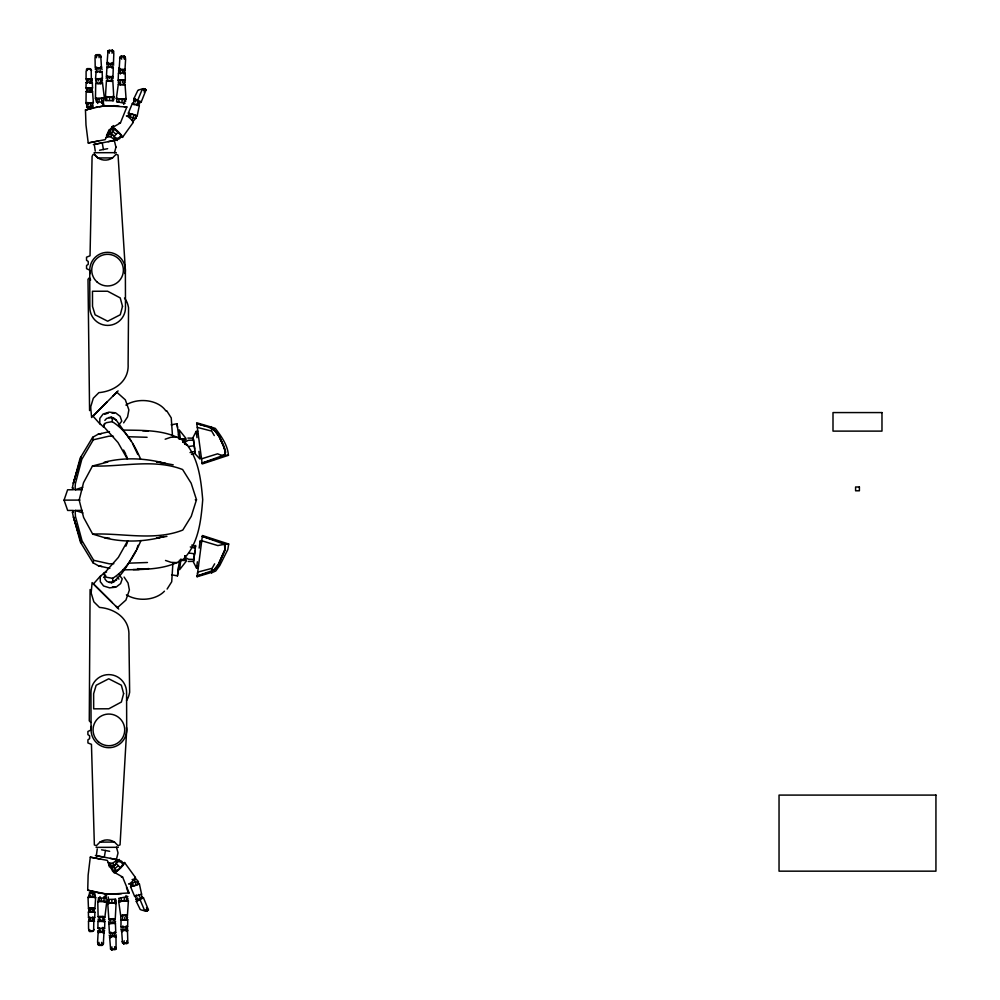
<?xml version="1.0" encoding="UTF-8"?>
<svg xmlns="http://www.w3.org/2000/svg" width="1000" height="1000" viewBox="0 0 1000 1000"><rect width="100%" height="100%" fill="white"/><g stroke="black" fill="none" stroke-linecap="round" stroke-linejoin="round"><path stroke-width="1.5" d="M91.175 78.675L92.163 78.875L86.088 79.037L86.1 71.225L87.4 68.612L90.1 68.662L91.575 70.65M96.037 101.075L96.05 98.387L103.6 98.125L103.9 100.8M98.963 942.337L99.025 945.387L102.088 945.413L103.588 942.962M120.688 917.225L120.975 919.812L122.487 919.875L124.838 919.862L124.85 917.288M120.938 928.913L121.713 930.975L125.125 930.337L125.138 928.15M99.45 928.312L97.912 928.213L97.963 921.263L104.838 921.475L104.6 928.388L103.287 928.388M110.988 80.175C116.762 80.75 104.625 81.55 107.15 80.25M124.288 59.188L124.2 56.062L121.175 56.037L119.562 58.412M121.075 919.7L120.913 926.862L127.662 926.812L127.725 919.712L126.2 919.575M91.388 79.138L91.15 69.362L86.425 69.275L87.3 70.562M103.088 933.175A3.837 0.7 2.6 0 0 104.075 933.062L103.075 932.113A3.837 0.7 2.6 0 0 98.15 932.075L97.587 942.062L97.925 944.513L99.025 945.387M90.288 857.175L107.25 860.375L112.725 871.4L122.587 877L129.125 892.925L107.688 894.3L87.713 890.175L88.138 875.125L90.288 857.175L96.613 858.312M112.8 80.388L113.775 97.075L111.388 97.375L105.412 97.062L106.463 80.363M87.025 88.112L86.025 88.088L86.112 82.475L92.325 82.4L92.537 88L91.625 88.05M101.088 82.713L102.487 82.812L104.375 97.925L100.8 98.625L95.45 98.588L95.725 83.275L97.188 82.912M107.075 63.163L108.025 50.812L112.362 50.125L113.5 51.025L113.812 53.525L113.475 63.412L112.788 63.625A3.837 0.825 2.3 0 1 107.762 63.438L107.075 63.163L107.775 62.362M113.475 63.412L112.812 62.55M109.338 53.137L109.237 50M127.9 898.337L127.85 901.137L119.25 901.237L118.95 898.487M118.963 68.4L120.087 69.5A3.837 0.812 3.4 0 0 124.987 69.538L125.6 59.413L125.288 56.925L124.2 56.062M138.4 881.637C127.613 882.537 128.8 889.212 138.35 884.275L138.4 881.637L135.887 878.763L132.075 879.587M103.975 932.337L103.287 944.562L97.925 944.513M124.213 940.763L123.725 943.9L122.1 941.525M122.05 102.137L122.125 99.3L125.538 98.763L125.612 101.562M99.05 57.7L99.525 54.65L101.05 57.088M106.775 99.875L106.85 97.175L105.463 96.838L105.3 99.588M94.9 912.1L88.4 912.05L88.513 917.663L94.725 917.7L94.9 912.1L94 912.05M108.775 67L106.95 66.975L106.438 76.475L112.963 76.75L113.287 67.237L112.613 67.175M119.162 69.25L119.963 56.887L125.288 56.925L124.4 58.45M116.188 900.413L116.025 903.125L114.637 902.788L114.725 900.125M147.3 910.913L147.95 909.35L148.438 909.963L147.3 910.913L145.725 911.162L141.137 909.9M91.538 91.075L92.525 91.263L93.375 102.737L86 103.05L86.137 91.412L87.963 91.075M98.263 80.962L98.35 78.787L102.413 78.562L102.137 71.662L100.825 71.662M119.675 80.3L118.2 80.188L118.45 73.088L125.213 73.1L125.312 80.2L123.787 80.337M99.987 896.55L99.1 901.462L101.337 901.4L101.438 898.737M172.887 563.4L171.713 581.763L167.113 589.075M110.2 65.788L110.288 63.6L113.15 63.1L113.688 65.2M109.637 78.562L109.712 76.675L106.912 76.438L106.15 78.312M127.688 540.75L118.35 557.413L104.262 573.312L105.037 579.288L107.1 581.55L111.638 582.788L112.75 581.987L112.638 578.337C126.237 569.875 134.863 555.013 140.925 540.575M134.075 114.9L132.25 120.487L133.138 121.325L135.912 118.138L136.037 115.588C126.475 110.638 125.538 117.45 136.2 118.212L136.137 115.575M82.1 489.75L75.05 489.775L75.35 483.812L81.8 459.35L93.338 439.787L92.662 437.3L98.112 434.263L109.462 431.613M120.075 80.062L120.325 84.75L123.812 84.8L124.325 80.15L118.562 80.125L118.287 82.725M113.413 919.812L115.213 919.6L116.1 902.9L110.113 902.65L107.737 903.413L108.875 919.65L110.688 919.837M124.838 919.862L126.737 919.762L126.875 917.237L125.512 914.975M112.025 53.238L112.362 50.125M97.975 70.2L98.112 68.012L101.388 67.463L102.088 69.7M118.8 101.85L118.975 99.1L116.938 98.713L116.662 101.463M126.025 915.788L127.438 915.288L128.387 900.888M90.312 909.038L94.875 908.838L95.662 897.362L88.012 897.225L88.488 908.725L89.362 908.962M106.2 899.237L105.913 901.912L104.113 901.612L103.95 896.675M88.162 80.975L88.3 79.225L91.475 79.013L92.013 80.662M126.737 919.762L127.587 917.062M122.863 925.9L123.075 930.55M86.7 89.7L87.425 92.062L90.1 92.025L90.1 87.987L87.15 88.05L86.562 89.75L87.15 88.05M91.225 592.263L92.1 582.612L118.725 609.075M140.688 459.25C134.55 444.85 125.838 430.025 112.188 421.65L112.275 418L111.15 417.212L106.625 418.462L104.825 420.412M90.638 107.513L90.588 103.038L87.05 102.775L86.438 104.663M88.4 105.025L88.588 103.075M136.562 894.925L135.3 896.038L137.175 901.15L135.863 899.388M98.35 78.787L96.688 78.8L96.3 80.962L97.05 83.688L98.713 83.875L100.487 83.6L100.4 78.713M141.812 895.913L142.425 898.312L141.7 896.363M110.787 947.65L110.612 949.188L111.825 950L116.088 948.95L115.988 936.562L115.3 936.35A3.837 0.825 -2.6 0 0 110.275 936.575L109.6 937.438L110.3 937.65M103.488 917.337L104.887 917.225L106.688 902.113L103.112 901.425L97.762 901.488L98.125 916.8L99.588 917.163M116.188 934.775L115.662 936.875L114.725 936.5L114.4 931.862M123.725 943.9L127.837 942.975L127.463 930.362A3.837 0.8 -3.7 0 0 122.562 930.438L121.438 931.538A3.837 0.812 -3.7 0 0 122.4 931.675M188.25 561.475L193.575 561.325L195.55 546.263L191.737 545.112M89.513 912.075L88.912 910.375L89.488 912.038L92.463 912.113L92.45 908.088L90.113 907.837M171.588 574.8L177.463 575.887L178.675 566.413M177.463 575.887L179.475 560.163M211.475 572.413L197.113 576.737L202.425 535.525L228.688 544.025L227.812 549.562L219.75 565.588L215.738 571L211.65 572.788L212.087 569.375M99.525 54.65L96.463 54.688L96.425 57.737M200.175 540.538L199.175 548.1M197.113 576.737L197.225 575.938L213.875 570.112L218.2 564.925L224.85 549.825L224.6 544.275L217.838 545.575L201.75 540.763M197.512 573.713L197.712 572.125L212.1 568.312L214.65 563.825M202.3 536.45L214.525 540.075M110.138 918.913L110.237 923.45L114.95 923.312L115.538 921.388M186.425 559.812L186.238 561.213L179.55 569.75L180.987 558.962M195 550.45L193.463 562.163L196.55 568.125L198.2 568.35M195.475 546.825L195.65 545.425M197.387 561.8L196.55 568.125M88.825 919.587L89.288 921.213L92.55 920.925L92.55 916.975M116.363 98.462L118.312 84.225L119.738 84.012M88.088 89.663L88.325 88.012M104.562 930.35L103.875 932.588L102.613 932.225L102.537 927.475M110.787 932.025L110.862 936.663L109.925 937.125L109.225 935.075M88.713 895.462L89.325 897.35L92.863 897.075L92.9 892.6M101.662 103.375L101.8 98.438M114.062 923.263L113.75 918.8M100.075 72.575L100.125 67.825M127.688 928.875L127.163 930.925L126.275 925.888M106.438 76.475L107.175 76.338M99.688 898L98.263 897.95L104.838 898.05L105.525 893.95L97.987 892.688M102.825 921.338L102.875 916.45L99.45 916.388L99.113 921.263L104.138 921.425L104.887 919.312M101.55 849.825L105.45 850.475L104.3 857.225L96.35 855.713L97.25 848.95M126.2 915.125L122.713 915.188L122.487 919.875M126.762 943.863L126.825 940.725M118.475 71.037L119.237 68.963L120.6 69.388L120.412 74.037M112.062 867.038L112.95 869.9L115.262 871.988L115.5 870.725M115.262 871.988L120.4 867.887L123.513 863.487L121.575 861.162L117.662 859.837L115.725 860.55M144.2 92.137L144.7 89.625L143.363 88.65L138.775 89.925M109.85 568.387L98.488 565.8L93.025 562.8L80.375 542.025L73.475 516.888L81.512 543.15L73.463 517.337L72.438 512.325L73.463 510.438L67.663 510.45L64.062 500.138L67.613 489.787L73.4 489.775L72.362 487.9L73.362 482.875L81.263 457.025L73.375 483.325L80.138 458.137L92.662 437.3M113.287 67.237L106.938 67.05M101.287 83.462L101.85 80.662M86.412 80.55L86.875 78.913L87.387 83.062M106.713 64.938L107.413 62.888L108.35 63.338L108.088 67.9M135.875 115.562L137.175 115.913L139.35 105.575L132.387 103.413L128.325 113.162L130.963 114.05M111.5 81.5L111.625 76.725L109.712 76.675M113.175 52.55L113.5 51.025L112.175 50.712L108.025 50.812L108.212 52.362M104.9 893.875L106.85 894.188L105.562 898.1L106.275 898.1L104.838 898.05M211.65 572.788L212.288 569.825M134.288 104.925L133.025 103.825L134.863 98.7L133.575 100.475M95.3 69.475L95.975 67.525L96.775 72.412M111.912 68.125L112.212 63.487M127.45 459.15L118.025 442.55L103.837 426.725L104.425 424.263L106.225 422.725L112.188 421.65M87.188 102.975L86.725 104.887L87.863 107.537M107.8 76.562L107.725 81.088M111.825 950L111.912 946.862M102.487 103.025L103.112 100.525M116.475 847.163L118.025 852.962L116.388 859.5L110.188 858.337M90.125 79.188L90.162 83.138L90.875 83.175L91.75 80.412L91.325 78.825L90.05 78.7M115.95 147.175L114.312 140.463L108.125 141.675M114.475 152.812L115.988 147M93.025 562.8L93.688 560.312L82.037 540.812L75.438 516.388L75.113 510.438L82.163 510.412M90.1 92.025L91.237 92.062L91.463 88L91.912 89.688M95.688 80.9L96.287 78.75L97.125 78.662M94.275 910.413C93.15 915.263 95.712 906.488 92.45 908.088M89.05 910.425L89.763 908.062L93.588 908.037M109.95 132.963L110.825 130.1L113.112 127.987L121.163 135.188L121.425 136.45L119.5 138.775L115.6 140.125L113.65 139.425M92.475 466C122.15 467.062 154.162 458.462 182.613 469.525L191.15 483.188L196.488 499.75L191.25 516.35L182.787 530.062C154.4 541.287 122.338 532.875 92.675 534.1L83.625 517.475L79.162 500.087L83.525 482.675L92.475 466L107.888 462.013M90.125 892.588L89 895.238L89.462 897.163M89.787 917.062L89.45 921.012M109.288 133.188L108.85 132.262L109.887 132.338L115.9 138.15L115.237 140.287L93.35 144.575M123.825 74.037L124.688 68.987L125.225 71.025M93.562 917.337L93.75 921.287L94.425 919.438M95.725 107.4L105.412 105.712L126.862 106.975L120.425 122.938L110.588 128.6L105.175 139.65L88.238 142.95L85.988 125.013L85.463 109.963L97.537 107.075M139.537 103.912L140.137 101.512L137.35 105.6M94.038 929.463L92.575 931.45L89.875 931.525L88.562 928.9L88.513 921.1L94.588 921.213L93.588 921.425M106.5 135.65L109.188 129.625M136.625 549.612L138.062 545.312M94.188 897.425L95.013 895.35M123.737 104.45L124.675 99.125M125.913 546.125L127.475 542.062M137.45 100.9L142.25 89.312L143.375 90.113L146.088 89.825L141.125 102.238L133.988 98.438L137.925 90.25M111.25 134.575L112.6 131.225L114.913 129M134.913 99.113L138.463 101.275L136.225 105.363M211.062 427.013L215.338 428.4C221.3 436.262 227.75 445.225 228.438 455.3L202.213 463.95L196.675 422.775L211.062 427.013L211.688 430.037M140.275 909.587L136.3 901.425L143.4 897.588L142.5 898.5M111.4 866.812L110.962 867.738L114.913 865.2L119.425 859.475L117.075 860.562M130.238 116.312L131.337 114.05M111.638 582.788C122.65 576.038 129.075 561.938 135.887 550.938M197.8 431.15L196.163 431.388L193.1 437.362L194.7 449.075M135.213 101.975L136.3 100.138M128.125 115.675L129.537 113.5M123.65 422.85L127.562 416.912L128.875 409.875L125.35 399.837L116.8 392.212L112.762 396.238M89.775 929.562L88.9 930.863L89.875 931.525M121.525 136.975A7.925 1.125 43.8 0 0 122.475 137.375L133.225 122.425A5.112 0.725 43.8 0 0 130.725 118.987A5.112 0.725 43.8 0 0 126.538 115.787A5.112 0.725 43.8 0 0 126.538 116.137M213.875 570.112L218.137 564.825L224.85 549.812L224.6 544.275M118.263 425.513L121.788 421.138L120.113 416.325L115.525 412.8L109.075 412.15L103.075 414.062L99.812 418.387L99.812 423.375L103.763 427.325M214.075 570.388L218.425 565.025L225.25 549.775L225.012 544.2L228.688 544.025M121.163 135.188L119.162 137.6L115.688 138.887M122.025 915.062L122.713 915.188M100.887 575.525L93.425 583.95L112.325 602.688M115.6 140.125L113.787 136.725L118.287 132.05M115.013 139.412L117.362 140.475L116.925 139.55L115.237 140.287L110.388 136.575L106.825 135.6L109.887 132.338M103.612 577.5L105.662 575.425M115 394.025L116.8 392.212M112.5 157.912L116.112 154.288L118.062 155.087L125.375 270.087L125.487 307.525A17.812 17.812 0 0 1 107.713 325.4A17.812 17.812 0 0 1 89.85 307.638L89.738 270.188L86.562 268.637L86.55 265.487L88.25 264.387L88.238 261.425L86.538 260.338L86.538 257.2L90.037 255.775L92.088 156.35L93.125 154.45L94.338 154.35A13.1 13.1 0 0 0 112.5 157.912L97.95 157.95L94.338 154.35M118.088 390.875L91.625 417.5L90.7 407.85M99.925 842.113L96.325 845.738L94.362 844.938L91.45 744.338L87.925 742.938L87.925 739.8L89.612 738.7L89.612 735.738L87.9 734.65L87.9 731.5L91.062 729.925L90.962 692.487A17.812 17.812 0 0 1 108.725 674.613A17.812 17.812 0 0 1 126.587 692.387L126.7 729.825L120.05 844.862L118.1 845.675L114.475 842.075A13.1 13.1 0 0 0 99.925 842.113L114.475 842.075M107.163 401.9L92.987 416.112L100.45 424.525M127.863 930.612L126.325 931.475M100.6 66.875A3.837 0.7 -2.9 0 1 101.587 66.988L100.588 67.938A3.837 0.7 -2.9 0 1 95.662 68L96.662 67.05M117.362 607.712L125.925 600.075L129.388 590.013L128.038 582.987L124.087 577.075M117.037 870.962L114.712 868.763L118.275 865.638L120.4 867.887M96.463 54.688L95.375 55.562L95.037 58.025L95.225 67.787M111.725 863.275L108.175 862.613L108.912 864.412L112.487 863.425L117.3 859.688L119 860.4M111.675 127.037L113.55 125.588M117.662 859.837L115.875 863.25L118.275 865.638M137.213 900.738L142.463 897.9M110.388 136.575L112.812 134.775M145.725 911.162L148.438 909.963L143.4 897.588M102.613 932.225L98.462 932.55L97.775 930.612M89.712 931.075L93.625 930.738L93.812 920.962M103.875 932.588L103.088 927.513M118.675 901.5L120.7 915.713L127.438 915.288M123.188 569.888C143.575 569.3 165.7 570.312 183.612 558.962C198.75 543.375 201.038 520.375 202.712 499.738C200.912 479.1 198.5 456.125 183.275 440.613C165.3 429.375 143.175 430.513 122.788 430.05M184.875 442.088L188.337 440.25L193.5 440.138L195.275 453.25L191.475 454.412M109.262 582.513L112.75 581.987L116.662 579.9M106.825 135.6L111.2 133.325M95.45 98.588L96.2 98.212M95.662 897.362L94.475 897.588M88.488 908.725L94.875 908.838M120.325 84.75L119.637 84.875L119 82.8M102.487 82.812L95.725 83.275M116.938 98.713L117.8 98.35M107.413 62.888L108.35 62.5M115.325 937.425L115.988 936.562M131.838 886.263L130.55 886.725L134.662 896.45L138.238 895.375L141.613 894.25L139.388 883.925L138.088 884.287M139.388 883.925L130.55 886.725M165.162 439.212L170.712 437.312L176.875 436.975M86.088 79.037L87.75 78.675M75.05 489.775L82.85 487.25M202.087 463.025L224.375 455L225.275 452.025L223.863 447L219.363 436.95L213.538 429.175M201.525 458.837L217.575 453.812C232.688 460.588 220.925 441.488 219.325 437.038C215.912 427.525 204.825 426.287 196.8 423.7M106.575 571.938L104.175 572.712L100.25 576.688L100.288 581.675L103.562 585.975L109.588 587.85L116.025 587.163L120.6 583.612L122.238 578.787L118.7 574.45M104.688 414.237L108.212 413.113M202.113 463.15L214.3 459.338M126.088 99.025L125.05 84.612L118.312 84.225M105.175 902.138L105.913 901.912M135.688 896.162L134.662 896.45M140.588 894.538L141.613 894.25M197.225 575.938L205.912 573.425M92.525 91.263L86.137 91.412M85.738 102.912L87.925 102.513M93.75 107.925L85.463 109.963M190.05 452.587L195.025 451.3M107.6 900.438L107.788 903.188L114.637 902.788M114.637 903.475L116.025 903.125M105.463 96.838L106.85 96.5M106.85 97.175L113.713 96.85L113.888 99.562M102.875 916.45L103.688 916.575L104.138 921.425M86.962 109.663L87.9 109.438M93.338 439.787L109.075 436.163L113.462 436.3M127.05 896.663L127.888 896.462L118.912 898.35M115.213 903.525L116.1 903.337M98.112 434.263L101.638 433.525M99.537 150.238L107.638 148.688M94.85 141.675L98.737 140.9M89.787 892.663L91.225 892.375M94.55 141.775L88.238 142.95M104.262 462.225C124.262 457.088 145.463 458.1 165.3 463.4L156.363 461.737L173.225 464.837M109.637 136.725L106.088 137.413M125.213 73.1L123.763 73.238M171.163 424.85L177.025 423.725L178.938 437.987M118.2 80.188L125.312 80.2M98.125 916.8L104.887 917.225M99.475 106.737L105.675 105.675M110.138 918.825L113.75 918.662M90.025 92.275L91.237 92.062M87.912 106.875L86.562 107.125L89.288 106.7M120.975 919.812L121.613 919.712M89.138 106.675L93.212 106.025L90.5 106.45M166.938 536.362L156.588 538L164.025 536.562C144.7 541.888 123.987 542.638 104.488 537.812M136.3 901.425L137.475 901.237M96.075 71.8L95.55 78.812L97.613 78.662M108.787 417.5L113.413 417.837L116.2 420.062L131.113 441.012M199.788 457.85L201.363 457.625M196.475 433.713L198.113 433.475M110.237 923.45L109.35 923.575L108.575 921.712M114.062 923.438L114.95 923.312M110.862 936.663L114.725 936.5M120.913 926.862L122.312 926.75M189.062 446.438L194.25 445.725M98.088 919.188L99.113 921.263M127.725 919.712L120.612 919.762M92.325 82.4L91.463 82.45M86.025 88.088L92.537 88M90.337 107.375L91.775 107.188M115.775 932.738L109.438 933.037L108.875 923.538L115.4 923.225L115.775 932.738L113.975 932.875M114.725 923.425L115.425 923.35M89.887 82.925L91.163 82.775M120.6 69.388L124.262 69.4M121.4 877.138L122.587 877M90.588 103.038L92.037 102.863L92.737 104.75M112.4 587L114.925 586.725M121.363 893.688L115.1 894.137M128.425 893L129.125 892.925M109.425 932.962L110.1 932.9M102.137 71.662L95.45 71.862M111.35 81.325L107.725 81.175M104.838 921.475L103.488 921.5M106.912 76.438L107.8 76.388M111.625 76.725L112.513 76.675L113.112 78.587M102.475 80.738L101.713 78.625L95.55 78.812M123.45 80.312L124.963 80.25L125.188 82.837M115.062 899.312C119.2 899.125 104.925 899.5 108.45 899.5L108.2 896.925M115.25 894.125L116.688 894.062L107.238 894.25M129.913 563.125L147.463 562.5M113.825 563.688L109.438 563.837L93.688 560.312M97.4 102.075C92.4 102.275 108.525 101.862 102.037 101.95M88.513 917.663L89.475 917.625M97.912 928.213L104.6 928.388M92.675 910.475L94.412 910.45M92.463 912.113L93.837 912.1M94.087 152.725L116.337 152.662M179.562 439.137L184.6 439.125L184.613 443.7M72.362 487.9L73.15 487.9M64.062 500.138L80.05 500.087M195.275 499.762L196.488 499.75M180.175 560.462L184.95 560.45L184.938 555.875M133.15 569.575L139.137 569.562M96.088 847.362L118.338 847.3M101.062 78.537L102.413 78.562M72.438 512.325L73.225 512.325M90.1 87.987L91.463 88M90.312 89.637L92.062 89.65M106.163 100.525C102.625 100.538 116.9 100.825 112.762 100.662M112.638 578.337L106.662 577.288L104.85 575.775L104.262 573.312M193.837 559.388L188.675 559.3L185.212 557.487M115.662 105.925L119.1 106.25M187.9 438.075L193.212 438.188L193.5 440.138M108.9 923.662L109.6 923.675M112.837 105.85L115.725 105.925M86.112 82.475L87.075 82.5M128.088 436.725L147.1 437.287M89.3 912.1L88.4 912.05M93.863 917.663L94.725 917.7M126.213 926.675L127.662 926.812M112.987 105.862C118.812 104.575 102.125 108.787 103.562 103.263M125.862 919.6L127.375 919.65M228.438 455.3L224.762 455.138L225.675 452.113L224.237 447.013L219.625 436.875L213.675 429.025M119.85 73.188L118.45 73.088M177.237 562.65L171.075 562.337L165.512 560.462M99.55 921.413L97.963 921.263M98.713 921.325L100.037 921.4M118.975 99.1L122.125 99.3M101.337 901.4L104.113 901.612M122.125 915.925L120.7 915.713M96.463 67.875L98.112 68.012M125.025 106.8L124.162 106.725M126.163 106.912L126.862 106.975M87.025 79.112L88.3 79.225M92.188 102.513L93.375 102.737M111.9 412.987L114.425 413.25M92.863 897.075L94.325 897.237M119.225 122.812L120.425 122.938M125.125 930.337L126.75 930.512M112.3 76.55L112.987 76.638M92.55 920.925L93.9 921.087M109.562 538.2L103.725 537.438L92.675 534.1M189.363 553.112L194.562 553.8M111.625 76.55L112.513 76.675M108.35 63.338L110.288 63.6M200.025 541.638L201.612 541.862M196.863 565.8L198.5 566.025M112.75 581.987L113.888 582.137M143.363 88.65L144.925 88.888L146.088 89.825L145.6 90.45L144.925 88.888M94.05 893.85C98.987 894.575 85.475 892.438 90.175 893.25M133.988 98.438L135.162 98.625M138.25 884.262L138.112 881.7M124.325 80.15L124.963 80.25M118.562 80.125L119.2 80.237M123.637 84.125L125.05 84.612M105.525 893.95L106.388 894.1M95.388 855.525L117.3 859.688L117.987 861.812M100.8 859.163L96.912 858.4M87.713 890.175L90.225 890.775M117.975 101.875C111.312 100.612 130.688 104.513 123.488 102.987M107.737 903.413L108.637 903.587M105.45 850.475L109.663 851.325M98.488 565.8L102.025 566.525M112.888 96.45L113.787 96.638M139.35 105.575L138.325 105.288M128.325 113.162L137.175 115.913M100.487 83.6L101.112 83.75M107.788 903.188L109.175 903.512M95.962 892.175L91.775 891.15M112.312 96.512L113.713 96.85M190.312 546.95L195.3 548.212M96.088 892.188L98.575 892.812M197.3 427.375L211.713 431.112L214.288 435.575M88.012 897.225L89.062 897.513M111.15 417.212L113.413 417.837M196.788 423.562L205.487 426.025M99.237 927.663L98.938 932.2M82.925 512.9L75.113 510.438M102.863 97.9L103.6 98.125M184.938 444.275L187.638 445.1M202.325 536.325L224.638 544.35M88.513 921.1L89.288 921.35M132.387 103.413L133.4 103.763M117.762 861.087L121.25 862.337L123.263 864.75M138.463 101.275L140.175 101.925M90.75 722.425L89.275 720.837L90.087 589.538L93.863 601.838L99.488 607.425C114.887 608.675 129.838 618.562 128.9 635.788L129.65 692.275L129.025 694.975A19.6 19.6 0 0 1 126.538 700.6M109.925 937.125L110.862 937.513M119.25 901.237L120.113 901.6M112.212 62.638L113.15 63.1M97.762 901.488L98.513 901.862M113.312 866.663L108.912 864.412L112 867.663M112.275 418L116.2 420.062M112.487 863.425L114.913 865.2M140.213 101.325L141.125 102.238M112.6 131.225L116.175 134.325M121.713 930.975L121.55 929.4M115.612 605.95L117.413 607.75M104.55 423.413L103.837 426.725M117.188 577L118.925 579.125M95.25 151.125L94.312 144.375L102.238 142.825L103.438 149.562M123.612 862.962A7.925 1.125 -44.1 0 1 124.562 862.55L135.4 877.438A5.112 0.725 -44.2 0 1 132.912 880.888A5.112 0.725 -44.2 0 1 128.75 884.112A5.112 0.725 -44.2 0 1 128.737 883.763M115.9 138.15L116.925 139.55M102.088 945.413L101.6 942.362M121.175 56.037L121.675 59.175M92.037 102.863L92.45 104.525M138.488 894.488L140.762 898.562M130.338 884.212L131.762 886.375M166.6 410.6L171.25 417.887L172.512 436.238M137.5 897.875L138.6 899.712M132.6 443.65L137.8 454.538M123.575 450.037L125.65 453.787M127.837 942.975L122.513 943.05L121.638 930.7M96.175 57.15L95.375 55.562L100.725 55.487L101.487 67.713M132.45 883.562L133.562 885.825M134.438 879.388L136.287 884.963M113.35 865.413L114.712 868.763M139.738 898.938L144.613 910.5L145.725 909.7L147.05 910.175L146.537 907.65M126.175 455.138L127.238 457.85M97.713 103.513L96.8 98.612M126.013 895.475L126.988 900.788M126.475 887.575L127.938 891.637M108.6 864.362L109.488 867.013M114.95 949.862L114.6 946.737M94.025 892.913L94.725 895.575M211.225 426.625L211.887 429.588M115.75 947.425L116.088 948.95L110.612 949.188L109.588 936.85M113.112 127.987L113.375 129.25M119.075 70.537L119.575 73.325M102.55 101.988L103.25 106.088M90.45 910.462L90.7 912.1M180.438 439.175L179.15 429.862L185.888 438.35L186.075 439.75M196.163 431.388L197.025 437.7M198.9 451.388L199.95 459.025L195.387 454.087L195.2 452.688M178.463 434.487L179.088 439.113M177.025 423.725L177.512 427.425M90.662 895.1L90.875 897.038M90.575 919.15L90.725 920.888M121.088 898.1L121.287 900.85M100.45 929.875L100.6 932.05M112.062 921.438L112.15 923.325M112.7 934.2L112.8 936.388M99.025 98.663L99.138 101.325M100.675 919.1L100.763 921.275M112.325 97.188L112.413 99.85M109.075 900.138L109.175 902.837M124.338 897.788L124.425 900.625M108.875 919.65L115.213 919.6M122.65 69.588L122.675 71.775M122.425 80.062L122.45 82.638M98.338 899L98.362 901.688M184.537 439.125L184.55 443.7M184.875 555.875L184.887 560.45M182.938 439.125L182.938 442.175M182.712 439.125L182.75 442.188M109.588 97.362L109.6 100.087M111.9 899.912L111.9 902.638M118.787 68.238A3.837 0.812 3.4 0 1 119.738 68.1M127.638 901.388A5.475 0.675 -2.1 0 0 127.737 900.688A5.475 0.675 -2.1 0 0 120.7 900.775A5.475 0.675 -2.1 0 0 119.325 901.7A5.475 0.675 -2.1 0 0 120.738 901.8M125.337 98.525A5.475 0.675 1.8 0 1 125.438 99.225A5.475 0.675 1.8 0 1 118.387 99.175A5.475 0.675 1.8 0 1 117.013 98.25M142.762 430.825A28.788 20.35 -0.2 0 1 148.387 431.2M125.875 405.075A25.525 18.05 -0.2 0 1 165.9 410.975M148.775 568.575A28.788 20.35 -0.2 0 1 137.55 568.612M164.462 591.175A25.525 18.05 -0.2 0 1 126.425 594.837M115.375 870.6A7.925 1.125 -44.1 0 0 114.225 872.9A7.925 1.125 -44.1 0 0 120.688 867.913A7.925 1.125 -44.1 0 0 124.562 862.55M134.787 877.7A5.112 0.725 -44.2 0 1 135.4 877.438M113.238 129.375A7.925 1.125 43.8 0 1 112.088 127.088A7.925 1.125 43.8 0 1 118.575 132.037A7.925 1.125 43.8 0 1 122.475 137.375M133.225 122.425A5.112 0.725 43.8 0 1 132.625 122.163M126.538 727.5A17.812 17.812 0 0 1 108.35 747.688A17.812 17.812 0 0 1 91.4 726.45M90.1 273.663A17.812 17.812 0 0 1 107.513 252.325A17.812 17.812 0 0 1 125.037 273.562M124.5 298.075A19.6 19.6 0 0 1 127.912 304.913L128.55 307.613L128.112 364.113C129.162 381.325 114.262 391.3 98.863 392.638L93.287 398.263L89.575 410.575L88 279.288L89.475 277.688A19.6 19.6 0 0 0 90.612 279.988M122.513 306.325L120.275 314.75L107.7 321.225L95.1 314.812L92.525 306.413L92.475 291.262L107.625 291.225L120.225 297.913L122.513 306.325M123.625 693.6L121.388 702.025L108.825 708.787L93.675 708.838L93.637 693.688L96.163 685.263L108.737 678.787L121.35 685.2L123.625 693.6M881.975 412.575L833 412.575L833 431.112L881.975 431.112L881.975 412.575M859.4 486.987L855.588 486.987L855.588 490.788L859.4 490.788L859.4 486.987M935.938 795.088L779.038 795.088L779.038 871.162L935.938 871.162L935.938 795.088M98.475 741.812A15.838 15.838 0 0 0 124.425 732.925A15.838 15.838 0 0 0 103.75 714.9A15.838 15.838 0 0 0 98.475 741.812M97.15 282.075A15.838 15.838 0 0 0 123.1 273.175A15.838 15.838 0 0 0 102.425 255.162A15.838 15.838 0 0 0 97.15 282.075"/></g></svg>
